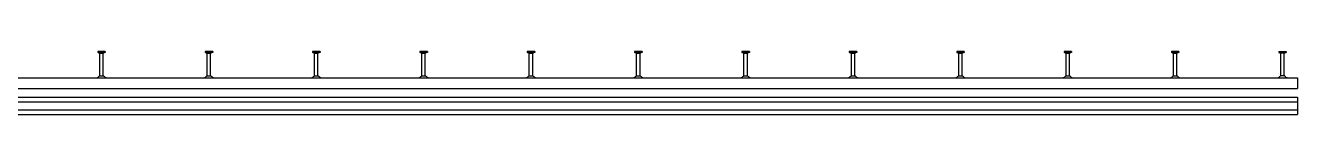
# Model space of a CAD drawing. Header units: millimetres. Extents: x 11969 to 26348, y -459 to 2743.
# Drawn here: x 15137 to 18099, y -459 to -313 of the extents above; entities that cross this region are included whole.
import ezdxf

# ---------------------------------------------------------------- set-up
doc = ezdxf.new("R2010")
doc.units = ezdxf.units.MM
doc.header["$LTSCALE"] = 10
doc.layers.add('HALFEN', color=2, linetype='CONTINUOUS')

msp = doc.modelspace()

# ---------------------------------------------------------------- linework, layer by layer
at = {"layer": 'HALFEN'}
for p, q in [((15322.8, -312.8), (15305.3, -312.8)), ((15305.3, -312.8), (15305.3, -314.7)), ((15322.8, -314.7), (15305.3, -314.7)), ((15306, -314.7), (15309.6, -316.5)), ((15310, -313), (15310, -314.4)), ((15310, -369.4), (15310, -317.2)), ((15310.6, -316.8), (15317.5, -316.8)), ((15318, -369.4), (15318, -317.2)), ((15318.1, -313), (15318.1, -314.4)), ((15322, -314.7), (15318.5, -316.5)), ((15322.8, -312.8), (15322.8, -314.7)), ((15572.8, -312.8), (15555.3, -312.8)), ((15555.3, -312.8), (15555.3, -314.7)), ((15572.8, -314.7), (15555.3, -314.7)), ((15556, -314.7), (15559.6, -316.5)), ((15560, -313), (15560, -314.4)), ((15560, -369.4), (15560, -317.2)), ((15560.6, -316.8), (15567.5, -316.8)), ((15568, -369.4), (15568, -317.2)), ((15568.1, -313), (15568.1, -314.4)), ((15572, -314.7), (15568.5, -316.5)), ((15572.8, -312.8), (15572.8, -314.7)), ((15822.8, -312.8), (15805.3, -312.8)), ((15805.3, -312.8), (15805.3, -314.7)), ((15822.8, -314.7), (15805.3, -314.7)), ((15806, -314.7), (15809.6, -316.5)), ((15810, -313), (15810, -314.4)), ((15810, -369.4), (15810, -317.2)), ((15810.6, -316.8), (15817.5, -316.8)), ((15818, -369.4), (15818, -317.2)), ((15818.1, -313), (15818.1, -314.4)), ((15822, -314.7), (15818.5, -316.5)), ((15822.8, -312.8), (15822.8, -314.7)), ((16072.8, -312.8), (16055.3, -312.8)), ((16055.3, -312.8), (16055.3, -314.7)), ((16072.8, -314.7), (16055.3, -314.7)), ((16056, -314.7), (16059.6, -316.5)), ((16060, -313), (16060, -314.4)), ((16060, -369.4), (16060, -317.2)), ((16060.6, -316.8), (16067.5, -316.8)), ((16068, -369.4), (16068, -317.2)), ((16068.1, -313), (16068.1, -314.4)), ((16072, -314.7), (16068.5, -316.5)), ((16072.8, -312.8), (16072.8, -314.7)), ((16322.8, -312.8), (16305.3, -312.8)), ((16305.3, -312.8), (16305.3, -314.7)), ((16322.8, -314.7), (16305.3, -314.7)), ((16306, -314.7), (16309.6, -316.5)), ((16310, -313), (16310, -314.4)), ((16310, -369.4), (16310, -317.2)), ((16310.6, -316.8), (16317.5, -316.8)), ((16318, -369.4), (16318, -317.2)), ((16318.1, -313), (16318.1, -314.4)), ((16322, -314.7), (16318.5, -316.5)), ((16322.8, -312.8), (16322.8, -314.7)), ((16572.8, -312.8), (16555.3, -312.8)), ((16555.3, -312.8), (16555.3, -314.7)), ((16572.8, -314.7), (16555.3, -314.7)), ((16556, -314.7), (16559.6, -316.5)), ((16560, -313), (16560, -314.4)), ((16560, -369.4), (16560, -317.2)), ((16560.6, -316.8), (16567.5, -316.8)), ((16568, -369.4), (16568, -317.2)), ((16568.1, -313), (16568.1, -314.4)), ((16572, -314.7), (16568.5, -316.5)), ((16572.8, -312.8), (16572.8, -314.7)), ((16822.8, -312.8), (16805.3, -312.8)), ((16805.3, -312.8), (16805.3, -314.7)), ((16822.8, -314.7), (16805.3, -314.7)), ((16806, -314.7), (16809.6, -316.5)), ((16810, -313), (16810, -314.4)), ((16810, -369.4), (16810, -317.2)), ((16810.6, -316.8), (16817.5, -316.8)), ((16818, -369.4), (16818, -317.2)), ((16818.1, -313), (16818.1, -314.4)), ((16822, -314.7), (16818.5, -316.5)), ((16822.8, -312.8), (16822.8, -314.7)), ((17072.8, -312.8), (17055.3, -312.8)), ((17055.3, -312.8), (17055.3, -314.7)), ((17072.8, -314.7), (17055.3, -314.7)), ((17056, -314.7), (17059.6, -316.5)), ((17060, -313), (17060, -314.4)), ((17060, -369.4), (17060, -317.2)), ((17060.6, -316.8), (17067.5, -316.8)), ((17068, -369.4), (17068, -317.2)), ((17068.1, -313), (17068.1, -314.4)), ((17072, -314.7), (17068.5, -316.5)), ((17072.8, -312.8), (17072.8, -314.7)), ((17322.8, -312.8), (17305.3, -312.8)), ((17305.3, -312.8), (17305.3, -314.7)), ((17322.8, -314.7), (17305.3, -314.7)), ((17306, -314.7), (17309.6, -316.5)), ((17310, -313), (17310, -314.4)), ((17310, -369.4), (17310, -317.2)), ((17310.6, -316.8), (17317.5, -316.8)), ((17318, -369.4), (17318, -317.2)), ((17318.1, -313), (17318.1, -314.4)), ((17322, -314.7), (17318.5, -316.5)), ((17322.8, -312.8), (17322.8, -314.7)), ((17572.8, -312.8), (17555.3, -312.8)), ((17555.3, -312.8), (17555.3, -314.7)), ((17572.8, -314.7), (17555.3, -314.7)), ((17556, -314.7), (17559.6, -316.5)), ((17560, -313), (17560, -314.4)), ((17560, -369.4), (17560, -317.2)), ((17560.6, -316.8), (17567.5, -316.8)), ((17568, -369.4), (17568, -317.2)), ((17568.1, -313), (17568.1, -314.4)), ((17572, -314.7), (17568.5, -316.5)), ((17572.8, -312.8), (17572.8, -314.7)), ((17822.8, -312.8), (17805.3, -312.8)), ((17805.3, -312.8), (17805.3, -314.7)), ((17822.8, -314.7), (17805.3, -314.7)), ((17806, -314.7), (17809.6, -316.5)), ((17810, -313), (17810, -314.4)), ((17810, -369.4), (17810, -317.2)), ((17810.6, -316.8), (17817.5, -316.8)), ((17818, -369.4), (17818, -317.2)), ((17818.1, -313), (17818.1, -314.4)), ((17822, -314.7), (17818.5, -316.5)), ((17822.8, -312.8), (17822.8, -314.7)), ((18055.3, -312.8), (18072.8, -312.8)), ((18055.3, -312.8), (18055.3, -314.7)), ((18055.3, -314.7), (18072.8, -314.7)), ((18056, -314.7), (18059.6, -316.5)), ((18060, -313), (18060, -314.4)), ((18060, -369.4), (18060, -317.2)), ((18067.5, -316.8), (18060.6, -316.8)), ((18068, -369.4), (18068, -317.2)), ((18068.1, -313), (18068.1, -314.4)), ((18072, -314.7), (18068.5, -316.5)), ((18072.8, -312.8), (18072.8, -314.7)), ((12029, -373.6), (18099, -373.6)), ((15308.8, -369.4), (15319.3, -369.4)), ((15558.8, -369.4), (15569.3, -369.4)), ((15808.8, -369.4), (15819.3, -369.4)), ((16058.8, -369.4), (16069.3, -369.4)), ((16308.8, -369.4), (16319.3, -369.4)), ((16558.8, -369.4), (16569.3, -369.4)), ((16808.8, -369.4), (16819.3, -369.4)), ((17058.8, -369.4), (17069.3, -369.4)), ((17308.8, -369.4), (17319.3, -369.4)), ((17558.8, -369.4), (17569.3, -369.4)), ((17808.8, -369.4), (17819.3, -369.4)), ((18069.3, -369.4), (18058.8, -369.4)), ((18099, -373.6), (18099, -398.7)), ((12029, -398.7), (18099, -398.7)), ((12029, -418.7), (18099, -418.7)), ((12029, -429.7), (18099, -429.7)), ((18099, -418.7), (18099, -458.7)), ((12029, -447.7), (18099, -447.7)), ((12029, -458.7), (18099, -458.7))]:
    msp.add_line(p, q, dxfattribs=at)
for centre, radius, start, end in [((15309.2, -317.2), 0.8, 0, 62.3005), ((15318.8, -317.2), 0.8, 117.6995, 180), ((15559.2, -317.2), 0.8, 0, 62.3005), ((15568.8, -317.2), 0.8, 117.6995, 180), ((15809.2, -317.2), 0.8, 0, 62.3005), ((15818.8, -317.2), 0.8, 117.6995, 180), ((16059.2, -317.2), 0.8, 0, 62.3005), ((16068.8, -317.2), 0.8, 117.6995, 180), ((16309.2, -317.2), 0.8, 0, 62.3005), ((16318.8, -317.2), 0.8, 117.6995, 180), ((16559.2, -317.2), 0.8, 0, 62.3005), ((16568.8, -317.2), 0.8, 117.6995, 180), ((16809.2, -317.2), 0.8, 0, 62.3005), ((16818.8, -317.2), 0.8, 117.6995, 180), ((17059.2, -317.2), 0.8, 0, 62.3005), ((17068.8, -317.2), 0.8, 117.6995, 180), ((17309.2, -317.2), 0.8, 0, 62.3005), ((17318.8, -317.2), 0.8, 117.6995, 180), ((17559.2, -317.2), 0.8, 0, 62.3005), ((17568.8, -317.2), 0.8, 117.6995, 180), ((17809.2, -317.2), 0.8, 0, 62.3005), ((17818.8, -317.2), 0.8, 117.6995, 180), ((18059.2, -317.2), 0.8, 0, 62.3005), ((18068.8, -317.2), 0.8, 117.6995, 180), ((15300.5, -363.9), 10, 281.7837, 326.0185), ((15327.6, -363.9), 10, 213.9815, 258.2163), ((15550.5, -363.9), 10, 281.7837, 326.0185), ((15577.6, -363.9), 10, 213.9815, 258.2163), ((15800.5, -363.9), 10, 281.7837, 326.0185), ((15827.6, -363.9), 10, 213.9815, 258.2163), ((16050.5, -363.9), 10, 281.7837, 326.0185), ((16077.6, -363.9), 10, 213.9815, 258.2163), ((16300.5, -363.9), 10, 281.7837, 326.0185), ((16327.6, -363.9), 10, 213.9815, 258.2163), ((16550.5, -363.9), 10, 281.7837, 326.0185), ((16577.6, -363.9), 10, 213.9815, 258.2163), ((16800.5, -363.9), 10, 281.7837, 326.0185), ((16827.6, -363.9), 10, 213.9815, 258.2163), ((17050.5, -363.9), 10, 281.7837, 326.0185), ((17077.6, -363.9), 10, 213.9815, 258.2163), ((17300.5, -363.9), 10, 281.7837, 326.0185), ((17327.6, -363.9), 10, 213.9815, 258.2163), ((17550.5, -363.9), 10, 281.7837, 326.0185), ((17577.6, -363.9), 10, 213.9815, 258.2163), ((17800.5, -363.9), 10, 281.7837, 326.0185), ((17827.6, -363.9), 10, 213.9815, 258.2163), ((18050.5, -363.9), 10, 281.7837, 326.0185), ((18077.6, -363.9), 10, 213.9815, 258.2163)]:
    msp.add_arc(centre, radius, start, end, dxfattribs=at)

doc.saveas('drawing.dxf')
